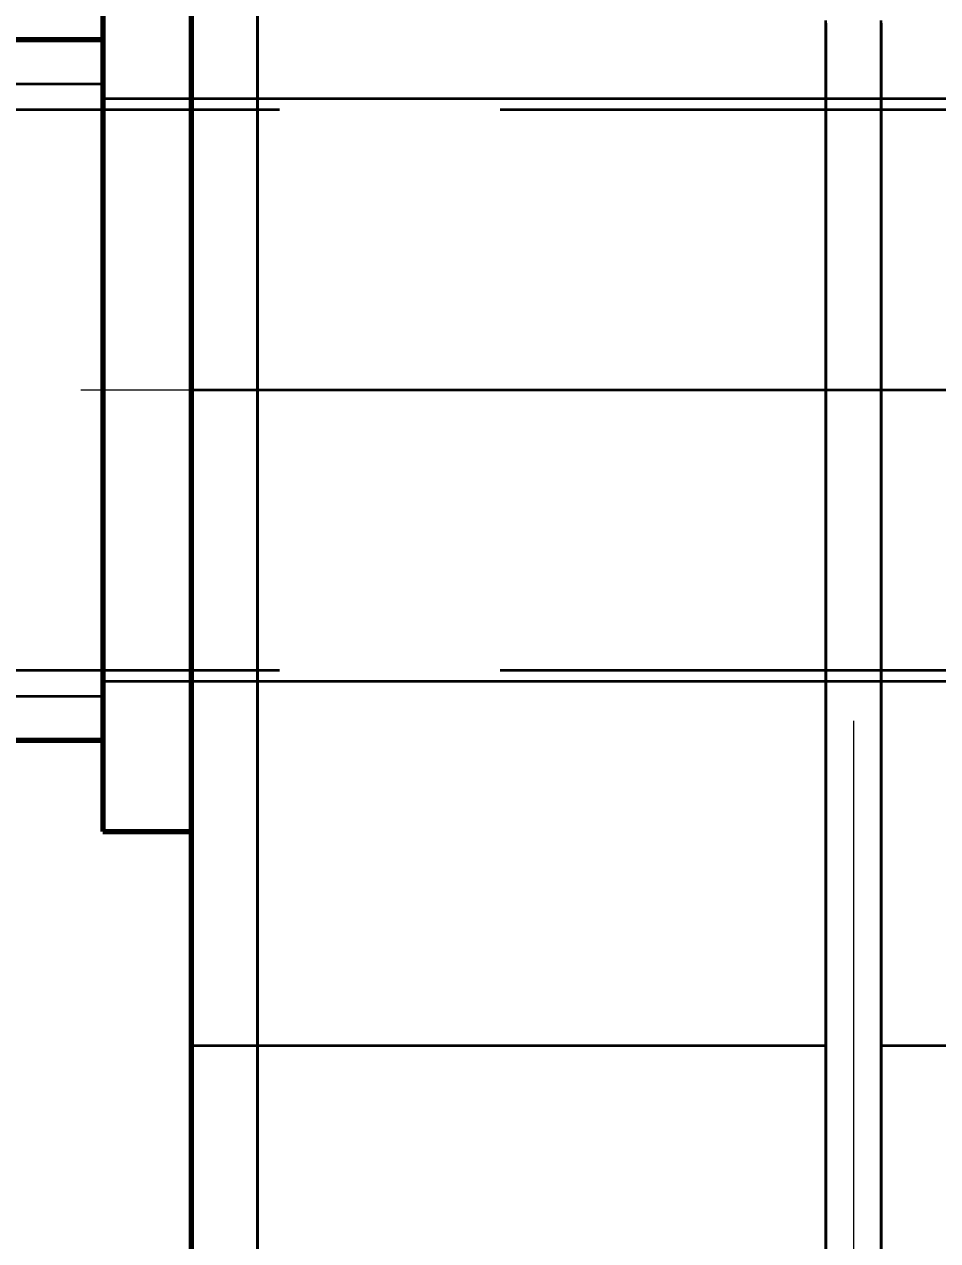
# Model space of a CAD drawing. Header units: millimetres. Extents: x 0 to 2382, y 0 to 420.
# Drawn here: x 180.84 to 184.98, y 120.15 to 125.66 of the extents above; entities that cross this region are included whole.
import ezdxf

# ---------------------------------------------------------------- set-up
doc = ezdxf.new("R2010")
doc.units = ezdxf.units.MM
doc.linetypes.add('IRAM-E-TRAZOS', pattern=[5, 4, -1])
doc.linetypes.add('IRAM-F-TRAZO-PUNTO', pattern=[20, 15, -2, 1, -2])
for name, color, linetype, lineweight in [('01-VISIBLE', 7, 'CONTINUOUS', 70), ('02-OCULTA', 4, 'IRAM-E-TRAZOS', 35), ('03-EJE', 1, 'IRAM-F-TRAZO-PUNTO', 18), ('04-COTA', 3, 'CONTINUOUS', 18)]:
    doc.layers.add(name, color=color, linetype=linetype, lineweight=lineweight)
doc.styles.add('ISO3098', font='isocpeur.ttf')
doc.dimstyles.new('FLAMA-IRAM', dxfattribs={"dimtxt": 3.5, "dimasz": 3.5, "dimexe": 2, "dimexo": 1.5, "dimgap": 1, "dimtad": 1, "dimdec": 1, "dimtxsty": 'ISO3098', "dimblk": 'IRAM_FLECHA', "dimblk1": 'IRAM_FLECHA', "dimblk2": 'IRAM_FLECHA', "dimcen": 2.5, "dimclrd": 256, "dimclre": 256, "dimclrt": 256, "dimazin": 3, "dimtfac": 1, "dimtmove": 0, "dimatfit": 3, "dimlwd": 18, "dimlwe": 18})

# ---------------------------------------------------------------- blocks, each defined once
blk = doc.blocks.new('IRAM_FLECHA')
blk.add_solid([(0, 0), (-1, 0.125), (-1, -0.125)])

msp = doc.modelspace()

# ---------------------------------------------------------------- linework, layer by layer
at = {"layer": '01-VISIBLE'}
for p, q in [((171.0875, 125.5875), (181.2, 125.5875)), ((144.8, 122.4125), (181.2, 122.4125)), ((181.2, 122), (181.6, 122))]:
    msp.add_line(p, q, dxfattribs=at)
for points in [[(181.2, 125.7), (181.2, 125.65), (181.2, 125.6), (181.2, 125.55), (181.2, 125.5), (181.2, 125.45), (181.2, 125.4), (181.2, 125.35), (181.2, 125.3), (181.2, 125.25), (181.2, 125.2), (181.2, 125.15), (181.2, 125.1), (181.2, 125.05), (181.2, 125), (181.2, 124.95), (181.2, 124.9), (181.2, 124.85), (181.2, 124.8), (181.2, 124.75), (181.2, 124.7), (181.2, 124.65), (181.2, 124.6), (181.2, 124.55), (181.2, 124.5), (181.2, 124.45), (181.2, 124.4), (181.2, 124.35), (181.2, 124.3), (181.2, 124.25), (181.2, 124.2), (181.2, 124.15), (181.2, 124.1), (181.2, 124.05), (181.2, 124)], [(181.6, 125.7044), (181.6, 125.6543), (181.6, 125.6042), (181.6, 125.554), (181.6, 125.5039), (181.6, 125.4538), (181.6, 125.4036), (181.6, 125.3535), (181.6, 125.3034), (181.6, 125.2532), (181.6, 125.2031), (181.6, 125.153), (181.6, 125.1029), (181.6, 125.0527), (181.6, 125.0026), (181.6, 124.9525), (181.6, 124.9023), (181.6, 124.8522), (181.6, 124.8021), (181.6, 124.7519), (181.6, 124.7018), (181.6, 124.6517), (181.6, 124.6016), (181.6, 124.5514), (181.6, 124.5013), (181.6, 124.4512), (181.6, 124.401), (181.6, 124.3509), (181.6, 124.3008), (181.6, 124.2506), (181.6, 124.2005), (181.6, 124.1504), (181.6, 124.1003), (181.6, 124.0501), (181.6, 124)], [(181.2, 124), (181.2, 123.95), (181.2, 123.9), (181.2, 123.85), (181.2, 123.8), (181.2, 123.75), (181.2, 123.7), (181.2, 123.65), (181.2, 123.6), (181.2, 123.55), (181.2, 123.5), (181.2, 123.45), (181.2, 123.4), (181.2, 123.35), (181.2, 123.3), (181.2, 123.25), (181.2, 123.2), (181.2, 123.15), (181.2, 123.1), (181.2, 123.05), (181.2, 123), (181.2, 122.95), (181.2, 122.9), (181.2, 122.85), (181.2, 122.8), (181.2, 122.75), (181.2, 122.7), (181.2, 122.65), (181.2, 122.6), (181.2, 122.55), (181.2, 122.5), (181.2, 122.45), (181.2, 122.4), (181.2, 122.35), (181.2, 122.3), (181.2, 122.25), (181.2, 122.2), (181.2, 122.15), (181.2, 122.1), (181.2, 122.05), (181.2, 122)], [(181.6, 124), (181.6, 123.95), (181.6, 123.9), (181.6, 123.85), (181.6, 123.8), (181.6, 123.75), (181.6, 123.7), (181.6, 123.65), (181.6, 123.6), (181.6, 123.55), (181.6, 123.5), (181.6, 123.45), (181.6, 123.4), (181.6, 123.35), (181.6, 123.3), (181.6, 123.25), (181.6, 123.2), (181.6, 123.15), (181.6, 123.1), (181.6, 123.05), (181.6, 123), (181.6, 122.95), (181.6, 122.9), (181.6, 122.85), (181.6, 122.8), (181.6, 122.75), (181.6, 122.7), (181.6, 122.65), (181.6, 122.6), (181.6, 122.55), (181.6, 122.5), (181.6, 122.45), (181.6, 122.4), (181.6, 122.35), (181.6, 122.3), (181.6, 122.25), (181.6, 122.2), (181.6, 122.15), (181.6, 122.1), (181.6, 122.05), (181.6, 122), (181.6, 121.95), (181.6, 121.9), (181.6, 121.85), (181.6, 121.8), (181.6, 121.75), (181.6, 121.7), (181.6, 121.65), (181.6, 121.6), (181.6, 121.55), (181.6, 121.5), (181.6, 121.45), (181.6, 121.4), (181.6, 121.35), (181.6, 121.3), (181.6, 121.25), (181.6, 121.2), (181.6, 121.15), (181.6, 121.1), (181.6, 121.05), (181.6, 121), (181.6, 120.95), (181.6, 120.9), (181.6, 120.85), (181.6, 120.8), (181.6, 120.75), (181.6, 120.7), (181.6, 120.65), (181.6, 120.6), (181.6, 120.55), (181.6, 120.5), (181.6, 120.45), (181.6, 120.4), (181.6, 120.35), (181.6, 120.3), (181.6, 120.25), (181.6, 120.2), (181.6, 120.15), (181.6, 120.1)]]:
    msp.add_lwpolyline(points, dxfattribs=at)
at = {"layer": '02-OCULTA'}
for p, q in [((144.8, 125.3875), (181.2, 125.3875)), ((181.2, 125.32), (181.6, 125.32)), ((181.6, 125.32), (187.6, 125.32)), ((138, 125.27), (188, 125.27)), ((181.6, 124), (187.6, 124)), ((138, 122.73), (188, 122.73)), ((181.2, 122.68), (181.6, 122.68)), ((181.6, 122.68), (187.6, 122.68)), ((144.8, 122.6125), (181.2, 122.6125)), ((181.6, 121.03), (184.475, 121.03)), ((184.725, 121.03), (187.6, 121.03))]:
    msp.add_line(p, q, dxfattribs=at)
for points in [[(181.2, 122), (181.2, 122.05), (181.2, 122.1), (181.2, 122.15), (181.2, 122.2), (181.2, 122.25), (181.2, 122.3), (181.2, 122.35), (181.2, 122.4), (181.2, 122.45), (181.2, 122.5), (181.2, 122.55), (181.2, 122.6), (181.2, 122.65), (181.2, 122.7), (181.2, 122.75), (181.2, 122.8), (181.2, 122.85), (181.2, 122.9), (181.2, 122.95), (181.2, 123), (181.2, 123.05), (181.2, 123.1), (181.2, 123.15), (181.2, 123.2), (181.2, 123.25), (181.2, 123.3), (181.2, 123.35), (181.2, 123.4), (181.2, 123.45), (181.2, 123.5), (181.2, 123.55), (181.2, 123.6), (181.2, 123.65), (181.2, 123.7), (181.2, 123.75), (181.2, 123.8), (181.2, 123.85), (181.2, 123.9), (181.2, 123.95), (181.2, 124), (181.2, 124.05), (181.2, 124.1), (181.2, 124.15), (181.2, 124.2), (181.2, 124.25), (181.2, 124.3), (181.2, 124.35), (181.2, 124.4), (181.2, 124.45), (181.2, 124.5), (181.2, 124.55), (181.2, 124.6), (181.2, 124.65), (181.2, 124.7), (181.2, 124.75), (181.2, 124.8), (181.2, 124.85), (181.2, 124.9), (181.2, 124.95), (181.2, 125), (181.2, 125.05), (181.2, 125.1), (181.2, 125.15), (181.2, 125.2), (181.2, 125.25), (181.2, 125.3), (181.2, 125.35), (181.2, 125.4), (181.2, 125.45), (181.2, 125.5), (181.2, 125.55), (181.2, 125.6), (181.2, 125.65), (181.2, 125.7)], [(181.6, 125.7068), (181.6, 125.6566), (181.6, 125.6064), (181.6, 125.5562), (181.6, 125.506), (181.6, 125.4558), (181.6, 125.4056), (181.6, 125.3554), (181.6, 125.3052), (181.6, 125.255), (181.6, 125.2048), (181.6, 125.1546), (181.6, 125.1044), (181.6, 125.0542), (181.6, 125.004), (181.6, 124.9538), (181.6, 124.9036), (181.6, 124.8534), (181.6, 124.8032), (181.6, 124.753), (181.6, 124.7028), (181.6, 124.6526), (181.6, 124.6024), (181.6, 124.5522), (181.6, 124.502), (181.6, 124.4518), (181.6, 124.4016), (181.6, 124.3514), (181.6, 124.3012), (181.6, 124.251), (181.6, 124.2008), (181.6, 124.1506), (181.6, 124.1004), (181.6, 124.0502), (181.6, 124)], [(181.6, 120.094), (181.6, 120.157), (181.6, 120.22), (181.6, 120.283), (181.6, 120.346), (181.6, 120.409), (181.6, 120.472), (181.6, 120.535), (181.6, 120.598), (181.6, 120.661), (181.6, 120.724), (181.6, 120.787), (181.6, 120.85), (181.6, 120.913), (181.6, 120.976), (181.6, 121.039), (181.6, 121.102), (181.6, 121.165), (181.6, 121.228), (181.6, 121.291), (181.6, 121.354), (181.6, 121.417), (181.6, 121.48), (181.6, 121.543), (181.6, 121.606), (181.6, 121.669), (181.6, 121.732), (181.6, 121.795), (181.6, 121.858), (181.6, 121.921), (181.6, 121.984), (181.6, 122.047), (181.6, 122.11), (181.6, 122.173), (181.6, 122.236), (181.6, 122.299), (181.6, 122.362), (181.6, 122.425), (181.6, 122.488), (181.6, 122.551), (181.6, 122.614), (181.6, 122.677), (181.6, 122.74), (181.6, 122.803), (181.6, 122.866), (181.6, 122.929), (181.6, 122.992), (181.6, 123.055), (181.6, 123.118), (181.6, 123.181), (181.6, 123.244), (181.6, 123.307), (181.6, 123.37), (181.6, 123.433), (181.6, 123.496), (181.6, 123.559), (181.6, 123.622), (181.6, 123.685), (181.6, 123.748), (181.6, 123.811), (181.6, 123.874), (181.6, 123.937), (181.6, 124), (181.6, 124.063), (181.6, 124.126), (181.6, 124.189), (181.6, 124.252), (181.6, 124.315), (181.6, 124.378), (181.6, 124.441), (181.6, 124.504), (181.6, 124.567), (181.6, 124.63), (181.6, 124.693), (181.6, 124.756), (181.6, 124.819), (181.6, 124.882), (181.6, 124.945), (181.6, 125.008), (181.6, 125.071), (181.6, 125.134), (181.6, 125.197), (181.6, 125.26), (181.6, 125.323), (181.6, 125.386), (181.6, 125.449), (181.6, 125.512), (181.6, 125.575), (181.6, 125.638), (181.6, 125.701)], [(181.6, 122), (181.6, 122.05), (181.6, 122.1), (181.6, 122.15), (181.6, 122.2), (181.6, 122.25), (181.6, 122.3), (181.6, 122.35), (181.6, 122.4), (181.6, 122.45), (181.6, 122.5), (181.6, 122.55), (181.6, 122.6), (181.6, 122.65), (181.6, 122.7), (181.6, 122.75), (181.6, 122.8), (181.6, 122.85), (181.6, 122.9), (181.6, 122.95), (181.6, 123), (181.6, 123.05), (181.6, 123.1), (181.6, 123.15), (181.6, 123.2), (181.6, 123.25), (181.6, 123.3), (181.6, 123.35), (181.6, 123.4), (181.6, 123.45), (181.6, 123.5), (181.6, 123.55), (181.6, 123.6), (181.6, 123.65), (181.6, 123.7), (181.6, 123.75), (181.6, 123.8), (181.6, 123.85), (181.6, 123.9), (181.6, 123.95), (181.6, 124), (181.6, 124.05), (181.6, 124.1), (181.6, 124.15), (181.6, 124.2), (181.6, 124.25), (181.6, 124.3), (181.6, 124.35), (181.6, 124.4), (181.6, 124.45), (181.6, 124.5), (181.6, 124.55), (181.6, 124.6), (181.6, 124.65), (181.6, 124.7), (181.6, 124.75), (181.6, 124.8), (181.6, 124.85), (181.6, 124.9), (181.6, 124.95), (181.6, 125), (181.6, 125.05), (181.6, 125.1), (181.6, 125.15), (181.6, 125.2), (181.6, 125.25), (181.6, 125.3), (181.6, 125.35), (181.6, 125.4), (181.6, 125.45), (181.6, 125.5), (181.6, 125.55), (181.6, 125.6), (181.6, 125.65), (181.6, 125.7)], [(181.6, 125.7), (181.6, 125.65), (181.6, 125.6), (181.6, 125.55), (181.6, 125.5), (181.6, 125.45), (181.6, 125.4), (181.6, 125.35), (181.6, 125.3), (181.6, 125.25), (181.6, 125.2), (181.6, 125.15), (181.6, 125.1), (181.6, 125.05), (181.6, 125), (181.6, 124.95), (181.6, 124.9), (181.6, 124.85), (181.6, 124.8), (181.6, 124.75), (181.6, 124.7), (181.6, 124.65), (181.6, 124.6), (181.6, 124.55), (181.6, 124.5), (181.6, 124.45), (181.6, 124.4), (181.6, 124.35), (181.6, 124.3), (181.6, 124.25), (181.6, 124.2), (181.6, 124.15), (181.6, 124.1), (181.6, 124.05), (181.6, 124)], [(181.6, 120.0625), (181.6, 120.15), (181.6, 120.2375), (181.6, 120.325), (181.6, 120.4125), (181.6, 120.5), (181.6, 120.5875), (181.6, 120.675), (181.6, 120.7625), (181.6, 120.85), (181.6, 120.9375), (181.6, 121.025), (181.6, 121.1125), (181.6, 121.2), (181.6, 121.2875), (181.6, 121.375), (181.6, 121.4625), (181.6, 121.55), (181.6, 121.6375), (181.6, 121.725), (181.6, 121.8125), (181.6, 121.9), (181.6, 121.9875), (181.6, 122.075), (181.6, 122.1625), (181.6, 122.25), (181.6, 122.3375), (181.6, 122.425), (181.6, 122.5125), (181.6, 122.6), (181.6, 122.6875), (181.6, 122.775), (181.6, 122.8625), (181.6, 122.95), (181.6, 123.0375), (181.6, 123.125), (181.6, 123.2125), (181.6, 123.3), (181.6, 123.3875), (181.6, 123.475), (181.6, 123.5625), (181.6, 123.65), (181.6, 123.7375), (181.6, 123.825), (181.6, 123.9125), (181.6, 124), (181.6, 124.0875), (181.6, 124.175), (181.6, 124.2625), (181.6, 124.35), (181.6, 124.4375), (181.6, 124.525), (181.6, 124.6125), (181.6, 124.7), (181.6, 124.7875), (181.6, 124.875), (181.6, 124.9625), (181.6, 125.05), (181.6, 125.1375), (181.6, 125.225), (181.6, 125.3125), (181.6, 125.4), (181.6, 125.4875), (181.6, 125.575), (181.6, 125.6625)], [(181.6, 121.03), (181.6, 121.0803), (181.6, 121.1307), (181.6, 121.181), (181.6, 121.2314), (181.6, 121.2817), (181.6, 121.332), (181.6, 121.3824), (181.6, 121.4327), (181.6, 121.4831), (181.6, 121.5334), (181.6, 121.5837), (181.6, 121.6341), (181.6, 121.6844), (181.6, 121.7347), (181.6, 121.7851), (181.6, 121.8354), (181.6, 121.8858), (181.6, 121.9361), (181.6, 121.9864), (181.6, 122.0368), (181.6, 122.0871), (181.6, 122.1375), (181.6, 122.1878), (181.6, 122.2381), (181.6, 122.2885), (181.6, 122.3388), (181.6, 122.3892), (181.6, 122.4395), (181.6, 122.4898), (181.6, 122.5402), (181.6, 122.5905), (181.6, 122.6408), (181.6, 122.6912), (181.6, 122.7415), (181.6, 122.7919), (181.6, 122.8422), (181.6, 122.8925), (181.6, 122.9429), (181.6, 122.9932), (181.6, 123.0436), (181.6, 123.0939), (181.6, 123.1442), (181.6, 123.1946), (181.6, 123.2449), (181.6, 123.2953), (181.6, 123.3456), (181.6, 123.3959), (181.6, 123.4463), (181.6, 123.4966), (181.6, 123.5469), (181.6, 123.5973), (181.6, 123.6476), (181.6, 123.698), (181.6, 123.7483), (181.6, 123.7986), (181.6, 123.849), (181.6, 123.8993), (181.6, 123.9497), (181.6, 124), (181.6, 124.0503), (181.6, 124.1007), (181.6, 124.151), (181.6, 124.2014), (181.6, 124.2517), (181.6, 124.302), (181.6, 124.3524), (181.6, 124.4027), (181.6, 124.4531), (181.6, 124.5034), (181.6, 124.5537), (181.6, 124.6041), (181.6, 124.6544), (181.6, 124.7047), (181.6, 124.7551), (181.6, 124.8054), (181.6, 124.8558), (181.6, 124.9061), (181.6, 124.9564), (181.6, 125.0068), (181.6, 125.0571), (181.6, 125.1075), (181.6, 125.1578), (181.6, 125.2081), (181.6, 125.2585), (181.6, 125.3088), (181.6, 125.3592), (181.6, 125.4095), (181.6, 125.4598), (181.6, 125.5102), (181.6, 125.5605), (181.6, 125.6108), (181.6, 125.6612)], [(181.6, 125.6612), (181.6, 125.6108), (181.6, 125.5605), (181.6, 125.5102), (181.6, 125.4598), (181.6, 125.4095), (181.6, 125.3592), (181.6, 125.3088), (181.6, 125.2585), (181.6, 125.2081), (181.6, 125.1578), (181.6, 125.1075), (181.6, 125.0571), (181.6, 125.0068), (181.6, 124.9564), (181.6, 124.9061), (181.6, 124.8558), (181.6, 124.8054), (181.6, 124.7551), (181.6, 124.7047), (181.6, 124.6544), (181.6, 124.6041), (181.6, 124.5537), (181.6, 124.5034), (181.6, 124.4531), (181.6, 124.4027), (181.6, 124.3524), (181.6, 124.302), (181.6, 124.2517), (181.6, 124.2014), (181.6, 124.151), (181.6, 124.1007), (181.6, 124.0503), (181.6, 124)], [(181.9, 125.7068), (181.9, 125.6566), (181.9, 125.6064), (181.9, 125.5562), (181.9, 125.506), (181.9, 125.4558), (181.9, 125.4056), (181.9, 125.3554), (181.9, 125.3052), (181.9, 125.255), (181.9, 125.2048), (181.9, 125.1546), (181.9, 125.1044), (181.9, 125.0542), (181.9, 125.004), (181.9, 124.9538), (181.9, 124.9036), (181.9, 124.8534), (181.9, 124.8032), (181.9, 124.753), (181.9, 124.7028), (181.9, 124.6526), (181.9, 124.6024), (181.9, 124.5522), (181.9, 124.502), (181.9, 124.4518), (181.9, 124.4016), (181.9, 124.3514), (181.9, 124.3012), (181.9, 124.251), (181.9, 124.2008), (181.9, 124.1506), (181.9, 124.1004), (181.9, 124.0502), (181.9, 124)], [(181.9, 120.094), (181.9, 120.157), (181.9, 120.22), (181.9, 120.283), (181.9, 120.346), (181.9, 120.409), (181.9, 120.472), (181.9, 120.535), (181.9, 120.598), (181.9, 120.661), (181.9, 120.724), (181.9, 120.787), (181.9, 120.85), (181.9, 120.913), (181.9, 120.976), (181.9, 121.039), (181.9, 121.102), (181.9, 121.165), (181.9, 121.228), (181.9, 121.291), (181.9, 121.354), (181.9, 121.417), (181.9, 121.48), (181.9, 121.543), (181.9, 121.606), (181.9, 121.669), (181.9, 121.732), (181.9, 121.795), (181.9, 121.858), (181.9, 121.921), (181.9, 121.984), (181.9, 122.047), (181.9, 122.11), (181.9, 122.173), (181.9, 122.236), (181.9, 122.299), (181.9, 122.362), (181.9, 122.425), (181.9, 122.488), (181.9, 122.551), (181.9, 122.614), (181.9, 122.677), (181.9, 122.74), (181.9, 122.803), (181.9, 122.866), (181.9, 122.929), (181.9, 122.992), (181.9, 123.055), (181.9, 123.118), (181.9, 123.181), (181.9, 123.244), (181.9, 123.307), (181.9, 123.37), (181.9, 123.433), (181.9, 123.496), (181.9, 123.559), (181.9, 123.622), (181.9, 123.685), (181.9, 123.748), (181.9, 123.811), (181.9, 123.874), (181.9, 123.937), (181.9, 124), (181.9, 124.063), (181.9, 124.126), (181.9, 124.189), (181.9, 124.252), (181.9, 124.315), (181.9, 124.378), (181.9, 124.441), (181.9, 124.504), (181.9, 124.567), (181.9, 124.63), (181.9, 124.693), (181.9, 124.756), (181.9, 124.819), (181.9, 124.882), (181.9, 124.945), (181.9, 125.008), (181.9, 125.071), (181.9, 125.134), (181.9, 125.197), (181.9, 125.26), (181.9, 125.323), (181.9, 125.386), (181.9, 125.449), (181.9, 125.512), (181.9, 125.575), (181.9, 125.638), (181.9, 125.701)], [(181.9, 120.094), (181.9, 120.156), (181.9, 120.218), (181.9, 120.28), (181.9, 120.342), (181.9, 120.404), (181.9, 120.466), (181.9, 120.528), (181.9, 120.59), (181.9, 120.652), (181.9, 120.714), (181.9, 120.776), (181.9, 120.838), (181.9, 120.9), (181.9, 120.962), (181.9, 121.024), (181.9, 121.086), (181.9, 121.148), (181.9, 121.21), (181.9, 121.272), (181.9, 121.334), (181.9, 121.396), (181.9, 121.458), (181.9, 121.52), (181.9, 121.582), (181.9, 121.644), (181.9, 121.706), (181.9, 121.768), (181.9, 121.83), (181.9, 121.892), (181.9, 121.954), (181.9, 122.016), (181.9, 122.078), (181.9, 122.14), (181.9, 122.202), (181.9, 122.264), (181.9, 122.326), (181.9, 122.388), (181.9, 122.45), (181.9, 122.512), (181.9, 122.574), (181.9, 122.636), (181.9, 122.698), (181.9, 122.76), (181.9, 122.822), (181.9, 122.884), (181.9, 122.946), (181.9, 123.008), (181.9, 123.07), (181.9, 123.132), (181.9, 123.194), (181.9, 123.256), (181.9, 123.318), (181.9, 123.38), (181.9, 123.442), (181.9, 123.504), (181.9, 123.566), (181.9, 123.628), (181.9, 123.69), (181.9, 123.752), (181.9, 123.814), (181.9, 123.876), (181.9, 123.938), (181.9, 124), (181.9, 124.062), (181.9, 124.124), (181.9, 124.186), (181.9, 124.248), (181.9, 124.31), (181.9, 124.372), (181.9, 124.434), (181.9, 124.496), (181.9, 124.558), (181.9, 124.62), (181.9, 124.682), (181.9, 124.744), (181.9, 124.806), (181.9, 124.868), (181.9, 124.93), (181.9, 124.992), (181.9, 125.054), (181.9, 125.116), (181.9, 125.178), (181.9, 125.24), (181.9, 125.302), (181.9, 125.364), (181.9, 125.426), (181.9, 125.488), (181.9, 125.55), (181.9, 125.612), (181.9, 125.674)], [(184.475, 120.094), (184.475, 120.156), (184.475, 120.218), (184.475, 120.28), (184.475, 120.342), (184.475, 120.404), (184.475, 120.466), (184.475, 120.528), (184.475, 120.59), (184.475, 120.652), (184.475, 120.714), (184.475, 120.776), (184.475, 120.838), (184.475, 120.9), (184.475, 120.962), (184.475, 121.024), (184.475, 121.086), (184.475, 121.148), (184.475, 121.21), (184.475, 121.272), (184.475, 121.334), (184.475, 121.396), (184.475, 121.458), (184.475, 121.52), (184.475, 121.582), (184.475, 121.644), (184.475, 121.706), (184.475, 121.768), (184.475, 121.83), (184.475, 121.892), (184.475, 121.954), (184.475, 122.016), (184.475, 122.078), (184.475, 122.14), (184.475, 122.202), (184.475, 122.264), (184.475, 122.326), (184.475, 122.388), (184.475, 122.45), (184.475, 122.512), (184.475, 122.574), (184.475, 122.636), (184.475, 122.698), (184.475, 122.76), (184.475, 122.822), (184.475, 122.884), (184.475, 122.946), (184.475, 123.008), (184.475, 123.07), (184.475, 123.132), (184.475, 123.194), (184.475, 123.256), (184.475, 123.318), (184.475, 123.38), (184.475, 123.442), (184.475, 123.504), (184.475, 123.566), (184.475, 123.628), (184.475, 123.69), (184.475, 123.752), (184.475, 123.814), (184.475, 123.876), (184.475, 123.938), (184.475, 124), (184.475, 124.062), (184.475, 124.124), (184.475, 124.186), (184.475, 124.248), (184.475, 124.31), (184.475, 124.372), (184.475, 124.434), (184.475, 124.496), (184.475, 124.558), (184.475, 124.62), (184.475, 124.682), (184.475, 124.744), (184.475, 124.806), (184.475, 124.868), (184.475, 124.93), (184.475, 124.992), (184.475, 125.054), (184.475, 125.116), (184.475, 125.178), (184.475, 125.24), (184.475, 125.302), (184.475, 125.364), (184.475, 125.426), (184.475, 125.488), (184.475, 125.55), (184.475, 125.612), (184.475, 125.674)], [(184.475, 121.03), (184.475, 121.0803), (184.475, 121.1307), (184.475, 121.181), (184.475, 121.2314), (184.475, 121.2817), (184.475, 121.332), (184.475, 121.3824), (184.475, 121.4327), (184.475, 121.4831), (184.475, 121.5334), (184.475, 121.5837), (184.475, 121.6341), (184.475, 121.6844), (184.475, 121.7347), (184.475, 121.7851), (184.475, 121.8354), (184.475, 121.8858), (184.475, 121.9361), (184.475, 121.9864), (184.475, 122.0368), (184.475, 122.0871), (184.475, 122.1375), (184.475, 122.1878), (184.475, 122.2381), (184.475, 122.2885), (184.475, 122.3388), (184.475, 122.3892), (184.475, 122.4395), (184.475, 122.4898), (184.475, 122.5402), (184.475, 122.5905), (184.475, 122.6408), (184.475, 122.6912), (184.475, 122.7415), (184.475, 122.7919), (184.475, 122.8422), (184.475, 122.8925), (184.475, 122.9429), (184.475, 122.9932), (184.475, 123.0436), (184.475, 123.0939), (184.475, 123.1442), (184.475, 123.1946), (184.475, 123.2449), (184.475, 123.2953), (184.475, 123.3456), (184.475, 123.3959), (184.475, 123.4463), (184.475, 123.4966), (184.475, 123.5469), (184.475, 123.5973), (184.475, 123.6476), (184.475, 123.698), (184.475, 123.7483), (184.475, 123.7986), (184.475, 123.849), (184.475, 123.8993), (184.475, 123.9497), (184.475, 124), (184.475, 124.0503), (184.475, 124.1007), (184.475, 124.151), (184.475, 124.2014), (184.475, 124.2517), (184.475, 124.302), (184.475, 124.3524), (184.475, 124.4027), (184.475, 124.4531), (184.475, 124.5034), (184.475, 124.5537), (184.475, 124.6041), (184.475, 124.6544), (184.475, 124.7047), (184.475, 124.7551), (184.475, 124.8054), (184.475, 124.8558), (184.475, 124.9061), (184.475, 124.9564), (184.475, 125.0068), (184.475, 125.0571), (184.475, 125.1075), (184.475, 125.1578), (184.475, 125.2081), (184.475, 125.2585), (184.475, 125.3088), (184.475, 125.3592), (184.475, 125.4095), (184.475, 125.4598), (184.475, 125.5102), (184.475, 125.5605), (184.475, 125.6108), (184.475, 125.6612)], [(184.475, 125.6612), (184.475, 125.6108), (184.475, 125.5605), (184.475, 125.5102), (184.475, 125.4598), (184.475, 125.4095), (184.475, 125.3592), (184.475, 125.3088), (184.475, 125.2585), (184.475, 125.2081), (184.475, 125.1578), (184.475, 125.1075), (184.475, 125.0571), (184.475, 125.0068), (184.475, 124.9564), (184.475, 124.9061), (184.475, 124.8558), (184.475, 124.8054), (184.475, 124.7551), (184.475, 124.7047), (184.475, 124.6544), (184.475, 124.6041), (184.475, 124.5537), (184.475, 124.5034), (184.475, 124.4531), (184.475, 124.4027), (184.475, 124.3524), (184.475, 124.302), (184.475, 124.2517), (184.475, 124.2014), (184.475, 124.151), (184.475, 124.1007), (184.475, 124.0503), (184.475, 124)], [(184.725, 120.094), (184.725, 120.156), (184.725, 120.218), (184.725, 120.28), (184.725, 120.342), (184.725, 120.404), (184.725, 120.466), (184.725, 120.528), (184.725, 120.59), (184.725, 120.652), (184.725, 120.714), (184.725, 120.776), (184.725, 120.838), (184.725, 120.9), (184.725, 120.962), (184.725, 121.024), (184.725, 121.086), (184.725, 121.148), (184.725, 121.21), (184.725, 121.272), (184.725, 121.334), (184.725, 121.396), (184.725, 121.458), (184.725, 121.52), (184.725, 121.582), (184.725, 121.644), (184.725, 121.706), (184.725, 121.768), (184.725, 121.83), (184.725, 121.892), (184.725, 121.954), (184.725, 122.016), (184.725, 122.078), (184.725, 122.14), (184.725, 122.202), (184.725, 122.264), (184.725, 122.326), (184.725, 122.388), (184.725, 122.45), (184.725, 122.512), (184.725, 122.574), (184.725, 122.636), (184.725, 122.698), (184.725, 122.76), (184.725, 122.822), (184.725, 122.884), (184.725, 122.946), (184.725, 123.008), (184.725, 123.07), (184.725, 123.132), (184.725, 123.194), (184.725, 123.256), (184.725, 123.318), (184.725, 123.38), (184.725, 123.442), (184.725, 123.504), (184.725, 123.566), (184.725, 123.628), (184.725, 123.69), (184.725, 123.752), (184.725, 123.814), (184.725, 123.876), (184.725, 123.938), (184.725, 124), (184.725, 124.062), (184.725, 124.124), (184.725, 124.186), (184.725, 124.248), (184.725, 124.31), (184.725, 124.372), (184.725, 124.434), (184.725, 124.496), (184.725, 124.558), (184.725, 124.62), (184.725, 124.682), (184.725, 124.744), (184.725, 124.806), (184.725, 124.868), (184.725, 124.93), (184.725, 124.992), (184.725, 125.054), (184.725, 125.116), (184.725, 125.178), (184.725, 125.24), (184.725, 125.302), (184.725, 125.364), (184.725, 125.426), (184.725, 125.488), (184.725, 125.55), (184.725, 125.612), (184.725, 125.674)], [(184.725, 121.03), (184.725, 121.0803), (184.725, 121.1307), (184.725, 121.181), (184.725, 121.2314), (184.725, 121.2817), (184.725, 121.332), (184.725, 121.3824), (184.725, 121.4327), (184.725, 121.4831), (184.725, 121.5334), (184.725, 121.5837), (184.725, 121.6341), (184.725, 121.6844), (184.725, 121.7347), (184.725, 121.7851), (184.725, 121.8354), (184.725, 121.8858), (184.725, 121.9361), (184.725, 121.9864), (184.725, 122.0368), (184.725, 122.0871), (184.725, 122.1375), (184.725, 122.1878), (184.725, 122.2381), (184.725, 122.2885), (184.725, 122.3388), (184.725, 122.3892), (184.725, 122.4395), (184.725, 122.4898), (184.725, 122.5402), (184.725, 122.5905), (184.725, 122.6408), (184.725, 122.6912), (184.725, 122.7415), (184.725, 122.7919), (184.725, 122.8422), (184.725, 122.8925), (184.725, 122.9429), (184.725, 122.9932), (184.725, 123.0436), (184.725, 123.0939), (184.725, 123.1442), (184.725, 123.1946), (184.725, 123.2449), (184.725, 123.2953), (184.725, 123.3456), (184.725, 123.3959), (184.725, 123.4463), (184.725, 123.4966), (184.725, 123.5469), (184.725, 123.5973), (184.725, 123.6476), (184.725, 123.698), (184.725, 123.7483), (184.725, 123.7986), (184.725, 123.849), (184.725, 123.8993), (184.725, 123.9497), (184.725, 124), (184.725, 124.0503), (184.725, 124.1007), (184.725, 124.151), (184.725, 124.2014), (184.725, 124.2517), (184.725, 124.302), (184.725, 124.3524), (184.725, 124.4027), (184.725, 124.4531), (184.725, 124.5034), (184.725, 124.5537), (184.725, 124.6041), (184.725, 124.6544), (184.725, 124.7047), (184.725, 124.7551), (184.725, 124.8054), (184.725, 124.8558), (184.725, 124.9061), (184.725, 124.9564), (184.725, 125.0068), (184.725, 125.0571), (184.725, 125.1075), (184.725, 125.1578), (184.725, 125.2081), (184.725, 125.2585), (184.725, 125.3088), (184.725, 125.3592), (184.725, 125.4095), (184.725, 125.4598), (184.725, 125.5102), (184.725, 125.5605), (184.725, 125.6108), (184.725, 125.6612)], [(184.725, 125.6612), (184.725, 125.6108), (184.725, 125.5605), (184.725, 125.5102), (184.725, 125.4598), (184.725, 125.4095), (184.725, 125.3592), (184.725, 125.3088), (184.725, 125.2585), (184.725, 125.2081), (184.725, 125.1578), (184.725, 125.1075), (184.725, 125.0571), (184.725, 125.0068), (184.725, 124.9564), (184.725, 124.9061), (184.725, 124.8558), (184.725, 124.8054), (184.725, 124.7551), (184.725, 124.7047), (184.725, 124.6544), (184.725, 124.6041), (184.725, 124.5537), (184.725, 124.5034), (184.725, 124.4531), (184.725, 124.4027), (184.725, 124.3524), (184.725, 124.302), (184.725, 124.2517), (184.725, 124.2014), (184.725, 124.151), (184.725, 124.1007), (184.725, 124.0503), (184.725, 124)], [(181.9, 125.6567), (181.9, 125.6065), (181.9, 125.5563), (181.9, 125.5061), (181.9, 125.4559), (181.9, 125.4057), (181.9, 125.3555), (181.9, 125.3053), (181.9, 125.2551), (181.9, 125.2049), (181.9, 125.1547), (181.9, 125.1045), (181.9, 125.0543), (181.9, 125.004), (181.9, 124.9538), (181.9, 124.9036), (181.9, 124.8534), (181.9, 124.8032), (181.9, 124.753), (181.9, 124.7028), (181.9, 124.6526), (181.9, 124.6024), (181.9, 124.5522), (181.9, 124.502), (181.9, 124.4518), (181.9, 124.4016), (181.9, 124.3514), (181.9, 124.3012), (181.9, 124.251), (181.9, 124.2008), (181.9, 124.1506), (181.9, 124.1004), (181.9, 124.0502), (181.9, 124)], [(184.475, 125.6567), (184.475, 125.6065), (184.475, 125.5563), (184.475, 125.5061), (184.475, 125.4559), (184.475, 125.4057), (184.475, 125.3555), (184.475, 125.3053), (184.475, 125.2551), (184.475, 125.2049), (184.475, 125.1547), (184.475, 125.1045), (184.475, 125.0543), (184.475, 125.004), (184.475, 124.9538), (184.475, 124.9036), (184.475, 124.8534), (184.475, 124.8032), (184.475, 124.753), (184.475, 124.7028), (184.475, 124.6526), (184.475, 124.6024), (184.475, 124.5522), (184.475, 124.502), (184.475, 124.4518), (184.475, 124.4016), (184.475, 124.3514), (184.475, 124.3012), (184.475, 124.251), (184.475, 124.2008), (184.475, 124.1506), (184.475, 124.1004), (184.475, 124.0502), (184.475, 124)], [(184.725, 125.6567), (184.725, 125.6065), (184.725, 125.5563), (184.725, 125.5061), (184.725, 125.4559), (184.725, 125.4057), (184.725, 125.3555), (184.725, 125.3053), (184.725, 125.2551), (184.725, 125.2049), (184.725, 125.1547), (184.725, 125.1045), (184.725, 125.0543), (184.725, 125.004), (184.725, 124.9538), (184.725, 124.9036), (184.725, 124.8534), (184.725, 124.8032), (184.725, 124.753), (184.725, 124.7028), (184.725, 124.6526), (184.725, 124.6024), (184.725, 124.5522), (184.725, 124.502), (184.725, 124.4518), (184.725, 124.4016), (184.725, 124.3514), (184.725, 124.3012), (184.725, 124.251), (184.725, 124.2008), (184.725, 124.1506), (184.725, 124.1004), (184.725, 124.0502), (184.725, 124)], [(181.2, 122.4125), (181.2, 122.4629), (181.2, 122.5133), (181.2, 122.5637), (181.2, 122.6141), (181.2, 122.6645), (181.2, 122.7149), (181.2, 122.7653), (181.2, 122.8157), (181.2, 122.8661), (181.2, 122.9165), (181.2, 122.9669), (181.2, 123.0173), (181.2, 123.0677), (181.2, 123.1181), (181.2, 123.1685), (181.2, 123.2188), (181.2, 123.2692), (181.2, 123.3196), (181.2, 123.37), (181.2, 123.4204), (181.2, 123.4708), (181.2, 123.5212), (181.2, 123.5716), (181.2, 123.622), (181.2, 123.6724), (181.2, 123.7228), (181.2, 123.7732), (181.2, 123.8236), (181.2, 123.874), (181.2, 123.9244), (181.2, 123.9748), (181.2, 124.0252), (181.2, 124.0756), (181.2, 124.126), (181.2, 124.1764), (181.2, 124.2268), (181.2, 124.2772), (181.2, 124.3276), (181.2, 124.378), (181.2, 124.4284), (181.2, 124.4788), (181.2, 124.5292), (181.2, 124.5796), (181.2, 124.63), (181.2, 124.6804), (181.2, 124.7308), (181.2, 124.7812), (181.2, 124.8315), (181.2, 124.8819), (181.2, 124.9323), (181.2, 124.9827), (181.2, 125.0331), (181.2, 125.0835), (181.2, 125.1339), (181.2, 125.1843), (181.2, 125.2347), (181.2, 125.2851), (181.2, 125.3355), (181.2, 125.3859), (181.2, 125.4363), (181.2, 125.4867), (181.2, 125.5371), (181.2, 125.5875)], [(181.2, 125.5875), (181.2, 125.5363), (181.2, 125.4851), (181.2, 125.4339), (181.2, 125.3827), (181.2, 125.3315), (181.2, 125.2802), (181.2, 125.229), (181.2, 125.1778), (181.2, 125.1266), (181.2, 125.0754), (181.2, 125.0242), (181.2, 124.973), (181.2, 124.9218), (181.2, 124.8706), (181.2, 124.8194), (181.2, 124.7681), (181.2, 124.7169), (181.2, 124.6657), (181.2, 124.6145), (181.2, 124.5633), (181.2, 124.5121), (181.2, 124.4609), (181.2, 124.4097), (181.2, 124.3585), (181.2, 124.3073), (181.2, 124.256), (181.2, 124.2048), (181.2, 124.1536), (181.2, 124.1024), (181.2, 124.0512), (181.2, 124)], [(181.2, 122.6125), (181.2, 122.663), (181.2, 122.7134), (181.2, 122.7639), (181.2, 122.8143), (181.2, 122.8648), (181.2, 122.9152), (181.2, 122.9657), (181.2, 123.0161), (181.2, 123.0666), (181.2, 123.117), (181.2, 123.1675), (181.2, 123.218), (181.2, 123.2684), (181.2, 123.3189), (181.2, 123.3693), (181.2, 123.4198), (181.2, 123.4702), (181.2, 123.5207), (181.2, 123.5711), (181.2, 123.6216), (181.2, 123.672), (181.2, 123.7225), (181.2, 123.773), (181.2, 123.8234), (181.2, 123.8739), (181.2, 123.9243), (181.2, 123.9748), (181.2, 124.0252), (181.2, 124.0757), (181.2, 124.1261), (181.2, 124.1766), (181.2, 124.227), (181.2, 124.2775), (181.2, 124.328), (181.2, 124.3784), (181.2, 124.4289), (181.2, 124.4793), (181.2, 124.5298), (181.2, 124.5802), (181.2, 124.6307), (181.2, 124.6811), (181.2, 124.7316), (181.2, 124.782), (181.2, 124.8325), (181.2, 124.883), (181.2, 124.9334), (181.2, 124.9839), (181.2, 125.0343), (181.2, 125.0848), (181.2, 125.1352), (181.2, 125.1857), (181.2, 125.2361), (181.2, 125.2866), (181.2, 125.337), (181.2, 125.3875)], [(181.2, 125.3875), (181.2, 125.3361), (181.2, 125.2847), (181.2, 125.2333), (181.2, 125.1819), (181.2, 125.1306), (181.2, 125.0792), (181.2, 125.0278), (181.2, 124.9764), (181.2, 124.925), (181.2, 124.8736), (181.2, 124.8222), (181.2, 124.7708), (181.2, 124.7194), (181.2, 124.6681), (181.2, 124.6167), (181.2, 124.5653), (181.2, 124.5139), (181.2, 124.4625), (181.2, 124.4111), (181.2, 124.3597), (181.2, 124.3083), (181.2, 124.2569), (181.2, 124.2056), (181.2, 124.1542), (181.2, 124.1028), (181.2, 124.0514), (181.2, 124)], [(181.2, 122.68), (181.2, 122.7308), (181.2, 122.7815), (181.2, 122.8323), (181.2, 122.8831), (181.2, 122.9338), (181.2, 122.9846), (181.2, 123.0354), (181.2, 123.0862), (181.2, 123.1369), (181.2, 123.1877), (181.2, 123.2385), (181.2, 123.2892), (181.2, 123.34), (181.2, 123.3908), (181.2, 123.4415), (181.2, 123.4923), (181.2, 123.5431), (181.2, 123.5938), (181.2, 123.6446), (181.2, 123.6954), (181.2, 123.7462), (181.2, 123.7969), (181.2, 123.8477), (181.2, 123.8985), (181.2, 123.9492), (181.2, 124), (181.2, 124.0508), (181.2, 124.1015), (181.2, 124.1523), (181.2, 124.2031), (181.2, 124.2538), (181.2, 124.3046), (181.2, 124.3554), (181.2, 124.4062), (181.2, 124.4569), (181.2, 124.5077), (181.2, 124.5585), (181.2, 124.6092), (181.2, 124.66), (181.2, 124.7108), (181.2, 124.7615), (181.2, 124.8123), (181.2, 124.8631), (181.2, 124.9138), (181.2, 124.9646), (181.2, 125.0154), (181.2, 125.0662), (181.2, 125.1169), (181.2, 125.1677), (181.2, 125.2185), (181.2, 125.2692), (181.2, 125.32)], [(181.2, 125.32), (181.2, 125.2692), (181.2, 125.2185), (181.2, 125.1677), (181.2, 125.1169), (181.2, 125.0662), (181.2, 125.0154), (181.2, 124.9646), (181.2, 124.9138), (181.2, 124.8631), (181.2, 124.8123), (181.2, 124.7615), (181.2, 124.7108), (181.2, 124.66), (181.2, 124.6092), (181.2, 124.5585), (181.2, 124.5077), (181.2, 124.4569), (181.2, 124.4062), (181.2, 124.3554), (181.2, 124.3046), (181.2, 124.2538), (181.2, 124.2031), (181.2, 124.1523), (181.2, 124.1015), (181.2, 124.0508), (181.2, 124)], [(181.6, 122.68), (181.6, 122.7308), (181.6, 122.7815), (181.6, 122.8323), (181.6, 122.8831), (181.6, 122.9338), (181.6, 122.9846), (181.6, 123.0354), (181.6, 123.0862), (181.6, 123.1369), (181.6, 123.1877), (181.6, 123.2385), (181.6, 123.2892), (181.6, 123.34), (181.6, 123.3908), (181.6, 123.4415), (181.6, 123.4923), (181.6, 123.5431), (181.6, 123.5938), (181.6, 123.6446), (181.6, 123.6954), (181.6, 123.7462), (181.6, 123.7969), (181.6, 123.8477), (181.6, 123.8985), (181.6, 123.9492), (181.6, 124), (181.6, 124.0508), (181.6, 124.1015), (181.6, 124.1523), (181.6, 124.2031), (181.6, 124.2538), (181.6, 124.3046), (181.6, 124.3554), (181.6, 124.4062), (181.6, 124.4569), (181.6, 124.5077), (181.6, 124.5585), (181.6, 124.6092), (181.6, 124.66), (181.6, 124.7108), (181.6, 124.7615), (181.6, 124.8123), (181.6, 124.8631), (181.6, 124.9138), (181.6, 124.9646), (181.6, 125.0154), (181.6, 125.0662), (181.6, 125.1169), (181.6, 125.1677), (181.6, 125.2185), (181.6, 125.2692), (181.6, 125.32)], [(181.6, 125.32), (181.6, 125.2692), (181.6, 125.2185), (181.6, 125.1677), (181.6, 125.1169), (181.6, 125.0662), (181.6, 125.0154), (181.6, 124.9646), (181.6, 124.9138), (181.6, 124.8631), (181.6, 124.8123), (181.6, 124.7615), (181.6, 124.7108), (181.6, 124.66), (181.6, 124.6092), (181.6, 124.5585), (181.6, 124.5077), (181.6, 124.4569), (181.6, 124.4062), (181.6, 124.3554), (181.6, 124.3046), (181.6, 124.2538), (181.6, 124.2031), (181.6, 124.1523), (181.6, 124.1015), (181.6, 124.0508), (181.6, 124)], [(181.6, 122.68), (181.6, 122.7308), (181.6, 122.7815), (181.6, 122.8323), (181.6, 122.8831), (181.6, 122.9338), (181.6, 122.9846), (181.6, 123.0354), (181.6, 123.0862), (181.6, 123.1369), (181.6, 123.1877), (181.6, 123.2385), (181.6, 123.2892), (181.6, 123.34), (181.6, 123.3908), (181.6, 123.4415), (181.6, 123.4923), (181.6, 123.5431), (181.6, 123.5938), (181.6, 123.6446), (181.6, 123.6954), (181.6, 123.7462), (181.6, 123.7969), (181.6, 123.8477), (181.6, 123.8985), (181.6, 123.9492), (181.6, 124), (181.6, 124.0508), (181.6, 124.1015), (181.6, 124.1523), (181.6, 124.2031), (181.6, 124.2538), (181.6, 124.3046), (181.6, 124.3554), (181.6, 124.4062), (181.6, 124.4569), (181.6, 124.5077), (181.6, 124.5585), (181.6, 124.6092), (181.6, 124.66), (181.6, 124.7108), (181.6, 124.7615), (181.6, 124.8123), (181.6, 124.8631), (181.6, 124.9138), (181.6, 124.9646), (181.6, 125.0154), (181.6, 125.0662), (181.6, 125.1169), (181.6, 125.1677), (181.6, 125.2185), (181.6, 125.2692), (181.6, 125.32)], [(181.6, 125.32), (181.6, 125.2692), (181.6, 125.2185), (181.6, 125.1677), (181.6, 125.1169), (181.6, 125.0662), (181.6, 125.0154), (181.6, 124.9646), (181.6, 124.9138), (181.6, 124.8631), (181.6, 124.8123), (181.6, 124.7615), (181.6, 124.7108), (181.6, 124.66), (181.6, 124.6092), (181.6, 124.5585), (181.6, 124.5077), (181.6, 124.4569), (181.6, 124.4062), (181.6, 124.3554), (181.6, 124.3046), (181.6, 124.2538), (181.6, 124.2031), (181.6, 124.1523), (181.6, 124.1015), (181.6, 124.0508), (181.6, 124)], [(181.2, 124), (181.2, 123.9488), (181.2, 123.8976), (181.2, 123.8464), (181.2, 123.7952), (181.2, 123.744), (181.2, 123.6927), (181.2, 123.6415), (181.2, 123.5903), (181.2, 123.5391), (181.2, 123.4879), (181.2, 123.4367), (181.2, 123.3855), (181.2, 123.3343), (181.2, 123.2831), (181.2, 123.2319), (181.2, 123.1806), (181.2, 123.1294), (181.2, 123.0782), (181.2, 123.027), (181.2, 122.9758), (181.2, 122.9246), (181.2, 122.8734), (181.2, 122.8222), (181.2, 122.771), (181.2, 122.7198), (181.2, 122.6685), (181.2, 122.6173), (181.2, 122.5661), (181.2, 122.5149), (181.2, 122.4637), (181.2, 122.4125)], [(181.2, 124), (181.2, 123.9486), (181.2, 123.8972), (181.2, 123.8458), (181.2, 123.7944), (181.2, 123.7431), (181.2, 123.6917), (181.2, 123.6403), (181.2, 123.5889), (181.2, 123.5375), (181.2, 123.4861), (181.2, 123.4347), (181.2, 123.3833), (181.2, 123.3319), (181.2, 123.2806), (181.2, 123.2292), (181.2, 123.1778), (181.2, 123.1264), (181.2, 123.075), (181.2, 123.0236), (181.2, 122.9722), (181.2, 122.9208), (181.2, 122.8694), (181.2, 122.8181), (181.2, 122.7667), (181.2, 122.7153), (181.2, 122.6639), (181.2, 122.6125)], [(181.2, 124), (181.2, 123.9492), (181.2, 123.8985), (181.2, 123.8477), (181.2, 123.7969), (181.2, 123.7462), (181.2, 123.6954), (181.2, 123.6446), (181.2, 123.5938), (181.2, 123.5431), (181.2, 123.4923), (181.2, 123.4415), (181.2, 123.3908), (181.2, 123.34), (181.2, 123.2892), (181.2, 123.2385), (181.2, 123.1877), (181.2, 123.1369), (181.2, 123.0862), (181.2, 123.0354), (181.2, 122.9846), (181.2, 122.9338), (181.2, 122.8831), (181.2, 122.8323), (181.2, 122.7815), (181.2, 122.7308), (181.2, 122.68)], [(181.6, 124), (181.6, 123.95), (181.6, 123.9), (181.6, 123.85), (181.6, 123.8), (181.6, 123.75), (181.6, 123.7), (181.6, 123.65), (181.6, 123.6), (181.6, 123.55), (181.6, 123.5), (181.6, 123.45), (181.6, 123.4), (181.6, 123.35), (181.6, 123.3), (181.6, 123.25), (181.6, 123.2), (181.6, 123.15), (181.6, 123.1), (181.6, 123.05), (181.6, 123), (181.6, 122.95), (181.6, 122.9), (181.6, 122.85), (181.6, 122.8), (181.6, 122.75), (181.6, 122.7), (181.6, 122.65), (181.6, 122.6), (181.6, 122.55), (181.6, 122.5), (181.6, 122.45), (181.6, 122.4), (181.6, 122.35), (181.6, 122.3), (181.6, 122.25), (181.6, 122.2), (181.6, 122.15), (181.6, 122.1), (181.6, 122.05), (181.6, 122), (181.6, 121.95), (181.6, 121.9), (181.6, 121.85), (181.6, 121.8), (181.6, 121.75), (181.6, 121.7), (181.6, 121.65), (181.6, 121.6), (181.6, 121.55), (181.6, 121.5), (181.6, 121.45), (181.6, 121.4), (181.6, 121.35), (181.6, 121.3), (181.6, 121.25), (181.6, 121.2), (181.6, 121.15), (181.6, 121.1), (181.6, 121.05), (181.6, 121), (181.6, 120.95), (181.6, 120.9), (181.6, 120.85), (181.6, 120.8), (181.6, 120.75), (181.6, 120.7), (181.6, 120.65), (181.6, 120.6), (181.6, 120.55), (181.6, 120.5), (181.6, 120.45), (181.6, 120.4), (181.6, 120.35), (181.6, 120.3), (181.6, 120.25), (181.6, 120.2), (181.6, 120.15), (181.6, 120.1)], [(181.6, 124), (181.6, 123.9497), (181.6, 123.8993), (181.6, 123.849), (181.6, 123.7986), (181.6, 123.7483), (181.6, 123.698), (181.6, 123.6476), (181.6, 123.5973), (181.6, 123.5469), (181.6, 123.4966), (181.6, 123.4463), (181.6, 123.3959), (181.6, 123.3456), (181.6, 123.2953), (181.6, 123.2449), (181.6, 123.1946), (181.6, 123.1442), (181.6, 123.0939), (181.6, 123.0436), (181.6, 122.9932), (181.6, 122.9429), (181.6, 122.8925), (181.6, 122.8422), (181.6, 122.7919), (181.6, 122.7415), (181.6, 122.6912), (181.6, 122.6408), (181.6, 122.5905), (181.6, 122.5402), (181.6, 122.4898), (181.6, 122.4395), (181.6, 122.3892), (181.6, 122.3388), (181.6, 122.2885), (181.6, 122.2381), (181.6, 122.1878), (181.6, 122.1375), (181.6, 122.0871), (181.6, 122.0368), (181.6, 121.9864), (181.6, 121.9361), (181.6, 121.8858), (181.6, 121.8354), (181.6, 121.7851), (181.6, 121.7347), (181.6, 121.6844), (181.6, 121.6341), (181.6, 121.5837), (181.6, 121.5334), (181.6, 121.4831), (181.6, 121.4327), (181.6, 121.3824), (181.6, 121.332), (181.6, 121.2817), (181.6, 121.2314), (181.6, 121.181), (181.6, 121.1307), (181.6, 121.0803), (181.6, 121.03)], [(181.6, 124), (181.6, 123.9492), (181.6, 123.8985), (181.6, 123.8477), (181.6, 123.7969), (181.6, 123.7462), (181.6, 123.6954), (181.6, 123.6446), (181.6, 123.5938), (181.6, 123.5431), (181.6, 123.4923), (181.6, 123.4415), (181.6, 123.3908), (181.6, 123.34), (181.6, 123.2892), (181.6, 123.2385), (181.6, 123.1877), (181.6, 123.1369), (181.6, 123.0862), (181.6, 123.0354), (181.6, 122.9846), (181.6, 122.9338), (181.6, 122.8831), (181.6, 122.8323), (181.6, 122.7815), (181.6, 122.7308), (181.6, 122.68)], [(181.6, 124), (181.6, 123.95), (181.6, 123.9), (181.6, 123.85), (181.6, 123.8), (181.6, 123.75), (181.6, 123.7), (181.6, 123.65), (181.6, 123.6), (181.6, 123.55), (181.6, 123.5), (181.6, 123.45), (181.6, 123.4), (181.6, 123.35), (181.6, 123.3), (181.6, 123.25), (181.6, 123.2), (181.6, 123.15), (181.6, 123.1), (181.6, 123.05), (181.6, 123), (181.6, 122.95), (181.6, 122.9), (181.6, 122.85), (181.6, 122.8), (181.6, 122.75), (181.6, 122.7), (181.6, 122.65), (181.6, 122.6), (181.6, 122.55), (181.6, 122.5), (181.6, 122.45), (181.6, 122.4), (181.6, 122.35), (181.6, 122.3), (181.6, 122.25), (181.6, 122.2), (181.6, 122.15), (181.6, 122.1), (181.6, 122.05), (181.6, 122)], [(181.6, 124), (181.6, 123.9492), (181.6, 123.8985), (181.6, 123.8477), (181.6, 123.7969), (181.6, 123.7462), (181.6, 123.6954), (181.6, 123.6446), (181.6, 123.5938), (181.6, 123.5431), (181.6, 123.4923), (181.6, 123.4415), (181.6, 123.3908), (181.6, 123.34), (181.6, 123.2892), (181.6, 123.2385), (181.6, 123.1877), (181.6, 123.1369), (181.6, 123.0862), (181.6, 123.0354), (181.6, 122.9846), (181.6, 122.9338), (181.6, 122.8831), (181.6, 122.8323), (181.6, 122.7815), (181.6, 122.7308), (181.6, 122.68)], [(181.9, 124), (181.9, 123.95), (181.9, 123.9), (181.9, 123.85), (181.9, 123.8), (181.9, 123.75), (181.9, 123.7), (181.9, 123.65), (181.9, 123.6), (181.9, 123.55), (181.9, 123.5), (181.9, 123.45), (181.9, 123.4), (181.9, 123.35), (181.9, 123.3), (181.9, 123.25), (181.9, 123.2), (181.9, 123.15), (181.9, 123.1), (181.9, 123.05), (181.9, 123), (181.9, 122.95), (181.9, 122.9), (181.9, 122.85), (181.9, 122.8), (181.9, 122.75), (181.9, 122.7), (181.9, 122.65), (181.9, 122.6), (181.9, 122.55), (181.9, 122.5), (181.9, 122.45), (181.9, 122.4), (181.9, 122.35), (181.9, 122.3), (181.9, 122.25), (181.9, 122.2), (181.9, 122.15), (181.9, 122.1), (181.9, 122.05), (181.9, 122), (181.9, 121.95), (181.9, 121.9), (181.9, 121.85), (181.9, 121.8), (181.9, 121.75), (181.9, 121.7), (181.9, 121.65), (181.9, 121.6), (181.9, 121.55), (181.9, 121.5), (181.9, 121.45), (181.9, 121.4), (181.9, 121.35), (181.9, 121.3), (181.9, 121.25), (181.9, 121.2), (181.9, 121.15), (181.9, 121.1), (181.9, 121.05), (181.9, 121), (181.9, 120.95), (181.9, 120.9), (181.9, 120.85), (181.9, 120.8), (181.9, 120.75), (181.9, 120.7), (181.9, 120.65), (181.9, 120.6), (181.9, 120.55), (181.9, 120.5), (181.9, 120.45), (181.9, 120.4), (181.9, 120.35), (181.9, 120.3), (181.9, 120.25), (181.9, 120.2), (181.9, 120.15), (181.9, 120.1)], [(181.9, 124), (181.9, 123.95), (181.9, 123.9), (181.9, 123.85), (181.9, 123.8), (181.9, 123.75), (181.9, 123.7), (181.9, 123.65), (181.9, 123.6), (181.9, 123.55), (181.9, 123.5), (181.9, 123.45), (181.9, 123.4), (181.9, 123.35), (181.9, 123.3), (181.9, 123.25), (181.9, 123.2), (181.9, 123.15), (181.9, 123.1), (181.9, 123.05), (181.9, 123), (181.9, 122.95), (181.9, 122.9), (181.9, 122.85), (181.9, 122.8), (181.9, 122.75), (181.9, 122.7), (181.9, 122.65), (181.9, 122.6), (181.9, 122.55), (181.9, 122.5), (181.9, 122.45), (181.9, 122.4), (181.9, 122.35), (181.9, 122.3), (181.9, 122.25), (181.9, 122.2), (181.9, 122.15), (181.9, 122.1), (181.9, 122.05), (181.9, 122), (181.9, 121.95), (181.9, 121.9), (181.9, 121.85), (181.9, 121.8), (181.9, 121.75), (181.9, 121.7), (181.9, 121.65), (181.9, 121.6), (181.9, 121.55), (181.9, 121.5), (181.9, 121.45), (181.9, 121.4), (181.9, 121.35), (181.9, 121.3), (181.9, 121.25), (181.9, 121.2), (181.9, 121.15), (181.9, 121.1), (181.9, 121.05), (181.9, 121), (181.9, 120.95), (181.9, 120.9), (181.9, 120.85), (181.9, 120.8), (181.9, 120.75), (181.9, 120.7), (181.9, 120.65), (181.9, 120.6), (181.9, 120.55), (181.9, 120.5), (181.9, 120.45), (181.9, 120.4), (181.9, 120.35), (181.9, 120.3), (181.9, 120.25), (181.9, 120.2), (181.9, 120.15), (181.9, 120.1)], [(184.475, 124), (184.475, 123.95), (184.475, 123.9), (184.475, 123.85), (184.475, 123.8), (184.475, 123.75), (184.475, 123.7), (184.475, 123.65), (184.475, 123.6), (184.475, 123.55), (184.475, 123.5), (184.475, 123.45), (184.475, 123.4), (184.475, 123.35), (184.475, 123.3), (184.475, 123.25), (184.475, 123.2), (184.475, 123.15), (184.475, 123.1), (184.475, 123.05), (184.475, 123), (184.475, 122.95), (184.475, 122.9), (184.475, 122.85), (184.475, 122.8), (184.475, 122.75), (184.475, 122.7), (184.475, 122.65), (184.475, 122.6), (184.475, 122.55), (184.475, 122.5), (184.475, 122.45), (184.475, 122.4), (184.475, 122.35), (184.475, 122.3), (184.475, 122.25), (184.475, 122.2), (184.475, 122.15), (184.475, 122.1), (184.475, 122.05), (184.475, 122), (184.475, 121.95), (184.475, 121.9), (184.475, 121.85), (184.475, 121.8), (184.475, 121.75), (184.475, 121.7), (184.475, 121.65), (184.475, 121.6), (184.475, 121.55), (184.475, 121.5), (184.475, 121.45), (184.475, 121.4), (184.475, 121.35), (184.475, 121.3), (184.475, 121.25), (184.475, 121.2), (184.475, 121.15), (184.475, 121.1), (184.475, 121.05), (184.475, 121), (184.475, 120.95), (184.475, 120.9), (184.475, 120.85), (184.475, 120.8), (184.475, 120.75), (184.475, 120.7), (184.475, 120.65), (184.475, 120.6), (184.475, 120.55), (184.475, 120.5), (184.475, 120.45), (184.475, 120.4), (184.475, 120.35), (184.475, 120.3), (184.475, 120.25), (184.475, 120.2), (184.475, 120.15), (184.475, 120.1)], [(184.475, 124), (184.475, 123.9497), (184.475, 123.8993), (184.475, 123.849), (184.475, 123.7986), (184.475, 123.7483), (184.475, 123.698), (184.475, 123.6476), (184.475, 123.5973), (184.475, 123.5469), (184.475, 123.4966), (184.475, 123.4463), (184.475, 123.3959), (184.475, 123.3456), (184.475, 123.2953), (184.475, 123.2449), (184.475, 123.1946), (184.475, 123.1442), (184.475, 123.0939), (184.475, 123.0436), (184.475, 122.9932), (184.475, 122.9429), (184.475, 122.8925), (184.475, 122.8422), (184.475, 122.7919), (184.475, 122.7415), (184.475, 122.6912), (184.475, 122.6408), (184.475, 122.5905), (184.475, 122.5402), (184.475, 122.4898), (184.475, 122.4395), (184.475, 122.3892), (184.475, 122.3388), (184.475, 122.2885), (184.475, 122.2381), (184.475, 122.1878), (184.475, 122.1375), (184.475, 122.0871), (184.475, 122.0368), (184.475, 121.9864), (184.475, 121.9361), (184.475, 121.8858), (184.475, 121.8354), (184.475, 121.7851), (184.475, 121.7347), (184.475, 121.6844), (184.475, 121.6341), (184.475, 121.5837), (184.475, 121.5334), (184.475, 121.4831), (184.475, 121.4327), (184.475, 121.3824), (184.475, 121.332), (184.475, 121.2817), (184.475, 121.2314), (184.475, 121.181), (184.475, 121.1307), (184.475, 121.0803), (184.475, 121.03)], [(184.725, 124), (184.725, 123.9497), (184.725, 123.8993), (184.725, 123.849), (184.725, 123.7986), (184.725, 123.7483), (184.725, 123.698), (184.725, 123.6476), (184.725, 123.5973), (184.725, 123.5469), (184.725, 123.4966), (184.725, 123.4463), (184.725, 123.3959), (184.725, 123.3456), (184.725, 123.2953), (184.725, 123.2449), (184.725, 123.1946), (184.725, 123.1442), (184.725, 123.0939), (184.725, 123.0436), (184.725, 122.9932), (184.725, 122.9429), (184.725, 122.8925), (184.725, 122.8422), (184.725, 122.7919), (184.725, 122.7415), (184.725, 122.6912), (184.725, 122.6408), (184.725, 122.5905), (184.725, 122.5402), (184.725, 122.4898), (184.725, 122.4395), (184.725, 122.3892), (184.725, 122.3388), (184.725, 122.2885), (184.725, 122.2381), (184.725, 122.1878), (184.725, 122.1375), (184.725, 122.0871), (184.725, 122.0368), (184.725, 121.9864), (184.725, 121.9361), (184.725, 121.8858), (184.725, 121.8354), (184.725, 121.7851), (184.725, 121.7347), (184.725, 121.6844), (184.725, 121.6341), (184.725, 121.5837), (184.725, 121.5334), (184.725, 121.4831), (184.725, 121.4327), (184.725, 121.3824), (184.725, 121.332), (184.725, 121.2817), (184.725, 121.2314), (184.725, 121.181), (184.725, 121.1307), (184.725, 121.0803), (184.725, 121.03)], [(184.725, 124), (184.725, 123.95), (184.725, 123.9), (184.725, 123.85), (184.725, 123.8), (184.725, 123.75), (184.725, 123.7), (184.725, 123.65), (184.725, 123.6), (184.725, 123.55), (184.725, 123.5), (184.725, 123.45), (184.725, 123.4), (184.725, 123.35), (184.725, 123.3), (184.725, 123.25), (184.725, 123.2), (184.725, 123.15), (184.725, 123.1), (184.725, 123.05), (184.725, 123), (184.725, 122.95), (184.725, 122.9), (184.725, 122.85), (184.725, 122.8), (184.725, 122.75), (184.725, 122.7), (184.725, 122.65), (184.725, 122.6), (184.725, 122.55), (184.725, 122.5), (184.725, 122.45), (184.725, 122.4), (184.725, 122.35), (184.725, 122.3), (184.725, 122.25), (184.725, 122.2), (184.725, 122.15), (184.725, 122.1), (184.725, 122.05), (184.725, 122), (184.725, 121.95), (184.725, 121.9), (184.725, 121.85), (184.725, 121.8), (184.725, 121.75), (184.725, 121.7), (184.725, 121.65), (184.725, 121.6), (184.725, 121.55), (184.725, 121.5), (184.725, 121.45), (184.725, 121.4), (184.725, 121.35), (184.725, 121.3), (184.725, 121.25), (184.725, 121.2), (184.725, 121.15), (184.725, 121.1), (184.725, 121.05), (184.725, 121), (184.725, 120.95), (184.725, 120.9), (184.725, 120.85), (184.725, 120.8), (184.725, 120.75), (184.725, 120.7), (184.725, 120.65), (184.725, 120.6), (184.725, 120.55), (184.725, 120.5), (184.725, 120.45), (184.725, 120.4), (184.725, 120.35), (184.725, 120.3), (184.725, 120.25), (184.725, 120.2), (184.725, 120.15), (184.725, 120.1)]]:
    msp.add_lwpolyline(points, dxfattribs=at)
at = {"layer": '03-EJE'}
msp.add_line((141.1, 124), (184.9, 124), dxfattribs=at)

# ---------------------------------------------------------------- dimensions: what is measured, and where the dimension line sits
at = {"layer": '04-COTA'}
msp.add_linear_dim(base=(141.4, 87.5), p1=(141.4, 124), p2=(184.6, 124), dimstyle='FLAMA-IRAM', override={"dimlfac": 10, "dimpost": 'trocha <>'}, dxfattribs=at).render()

doc.saveas('drawing.dxf')
